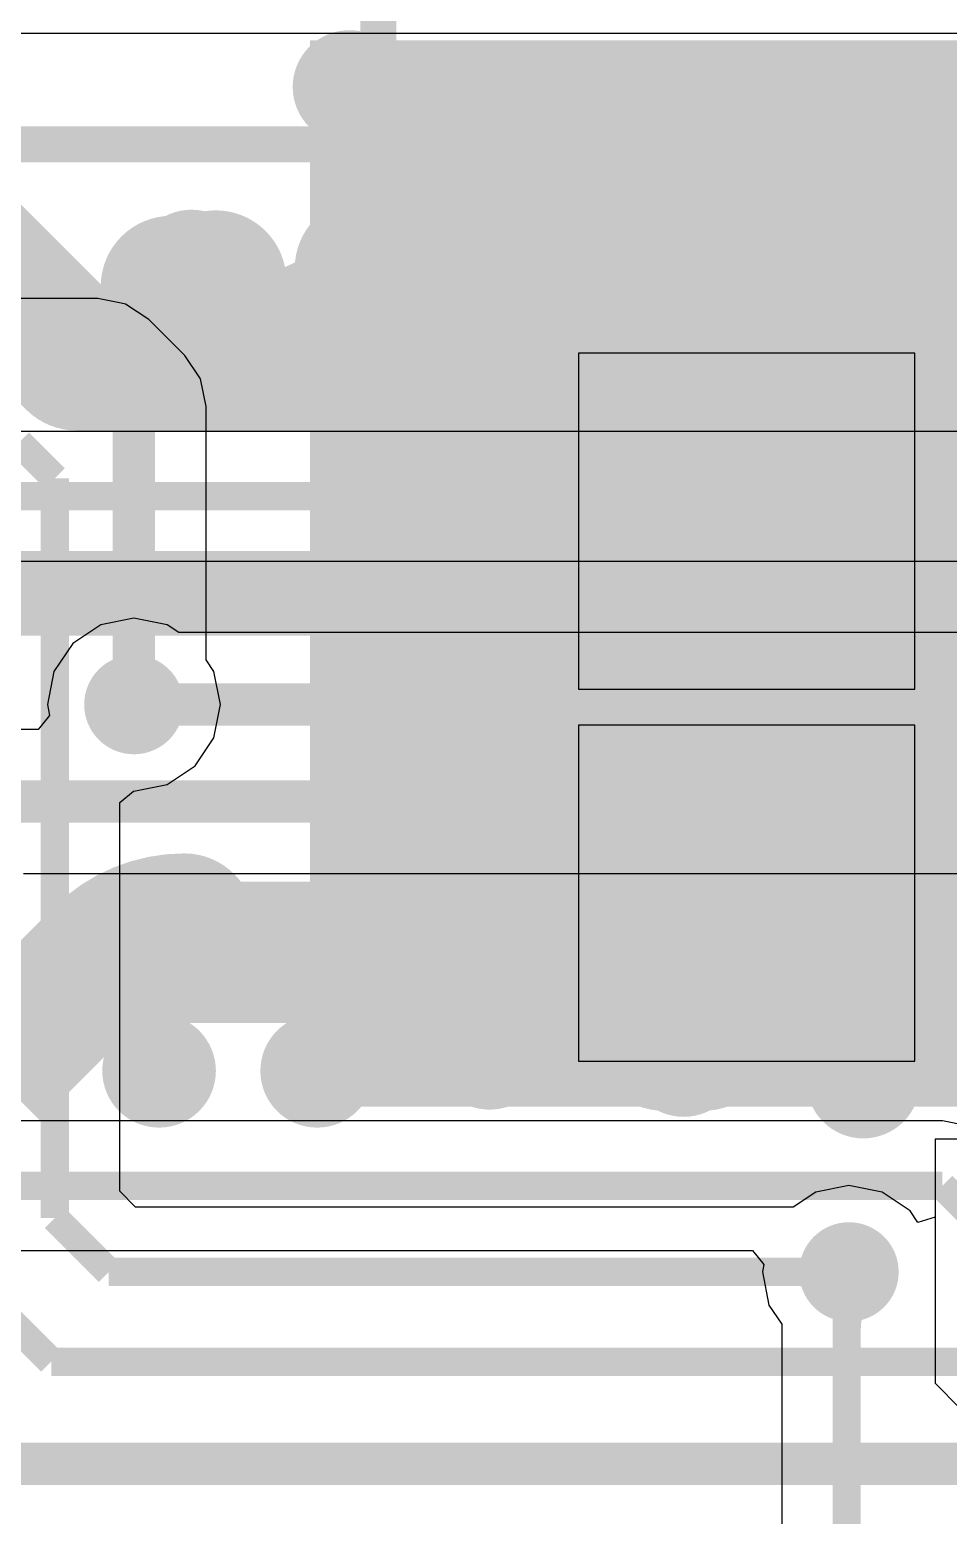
# Model space of a CAD drawing. Extents: x 81 to 196, y 150 to 213.
# Drawn here: x 91.3 to 97.79, y 191.13 to 201.64 of the extents above; entities that cross this region are included whole.
import ezdxf

# ---------------------------------------------------------------- set-up
doc = ezdxf.new("R2010")
doc.units = 0
doc.header["$MEASUREMENT"] = 0
for name, color, linetype in [('BOTTOMLAYER', 5, 'CONTINUOUS'), ('BOTTOMOVERLAY', 54, 'CONTINUOUS'), ('BOTTOMPASTE', 16, 'CONTINUOUS'), ('BOTTOMSOLDER', 6, 'CONTINUOUS'), ('MULTILAYER', 9, 'CONTINUOUS'), ('TOPLAYER', 1, 'CONTINUOUS')]:
    doc.layers.add(name, color=color, linetype=linetype)

msp = doc.modelspace()

# ---------------------------------------------------------------- linework, layer by layer
at = {"layer": 'BOTTOMLAYER'}
for p, q in [((91.779974, 199.737622), (90.060737, 199.737622)), ((91.942699, 199.705255), (91.779974, 199.737622)), ((91.975066, 199.698816), (91.942699, 199.705255)), ((92.140456, 199.588305), (91.975066, 199.698816)), ((92.394453, 199.334305), (92.140456, 199.588305)), ((97.554156, 199.352177), (95.177181, 199.352177)), ((95.177181, 199.352177), (95.177181, 196.9751)), ((97.554156, 196.9751), (97.554156, 199.352177)), ((92.504964, 199.168916), (92.394453, 199.334305)), ((92.54377, 198.973826), (92.504964, 199.168916)), ((92.54377, 197.182633), (92.54377, 198.973826)), ((92.599162, 197.099735), (92.54377, 197.182633)), ((92.645728, 196.865626), (92.599162, 197.099735)), ((95.177181, 196.9751), (97.554156, 196.9751)), ((92.599162, 196.631517), (92.645728, 196.865626)), ((97.554156, 196.7211), (95.177181, 196.7211)), ((95.177181, 196.7211), (95.177181, 194.344176)), ((97.554156, 194.344176), (97.554156, 196.7211)), ((92.466549, 196.433051), (92.599162, 196.631517)), ((92.268083, 196.300438), (92.466549, 196.433051)), ((92.033974, 196.253872), (92.268083, 196.300438)), ((91.933989, 196.173664), (92.032163, 196.254233)), ((92.032163, 196.254233), (92.033974, 196.253872)), ((91.933989, 193.423474), (91.933989, 196.173664)), ((95.177181, 194.344176), (97.554156, 194.344176)), ((101.279574, 193.792226), (97.698174, 193.792226)), ((97.698174, 193.792226), (97.698174, 192.065026)), ((97.961351, 193.792226), (97.698174, 193.792226)), ((97.698174, 193.792226), (97.698174, 193.238818)), ((97.088574, 193.46418), (96.854465, 193.417614)), ((97.322683, 193.417614), (97.088574, 193.46418)), ((92.046222, 193.311241), (91.933989, 193.423474)), ((96.854465, 193.417614), (96.69527, 193.311241)), ((97.521149, 193.285001), (97.322683, 193.417614)), ((96.69527, 193.311241), (92.046222, 193.311241)), ((97.576643, 193.20195), (97.521149, 193.285001)), ((97.698174, 193.238818), (97.576643, 193.20195)), ((97.698174, 192.065026), (97.875974, 191.887226))]:
    msp.add_line(p, q, dxfattribs=at)
for points, const_width in [([(93.557974, 201.084426, 1), (93.557974, 201.384426, 1)], 0.299999), ([(94.446974, 200.830426, 1), (94.446974, 201.130426, 1)], 0.299999), ([(95.970974, 200.881226, 1), (95.970974, 201.181226, 1)], 0.299999), ([(97.088574, 200.779626, 1), (97.088574, 201.079626, 1)], 0.299999), ([(93.811974, 199.941426, 1), (93.811974, 200.241426, 1)], 0.299999), ([(95.208974, 199.941426, 1), (95.208974, 200.241426, 1)], 0.299999), ([(96.986974, 199.865226, 1), (96.986974, 200.165226, 1)], 0.299999), ([(95.259774, 199.052426, 1), (95.259774, 199.352426, 1)], 0.299999), ([(93.938974, 198.950826, 1), (93.938974, 199.250826, 1)], 0.299999), ([(97.367974, 198.976226, 1), (97.367974, 199.276226, 1)], 0.299999), ([(93.684974, 197.477626, 1), (93.684974, 197.777626, 1)], 0.299999), ([(95.208974, 197.503026, 1), (95.208974, 197.803026, 1)], 0.299999), ([(97.240974, 197.503026, 1), (97.240974, 197.803026, 1)], 0.299999), ([(92.033974, 196.740628, 1), (92.033974, 196.990624, 1)], 0.249999), ([(95.335974, 195.013826, 1), (95.335974, 195.313826, 1)], 0.299999), ([(96.936174, 194.963026, 1), (96.936174, 195.263026, 1)], 0.299999), ([(93.811974, 194.886826, 1), (93.811974, 195.186826, 1)], 0.299999), ([(94.548574, 194.251826, 1), (94.548574, 194.551826, 1)], 0.299999), ([(95.920174, 194.201026, 1), (95.920174, 194.501026, 1)], 0.299999), ([(97.190174, 194.048626, 1), (97.190174, 194.348626, 1)], 0.299999), ([(97.088574, 192.727428, 1), (97.088574, 192.977424, 1)], 0.249999), ([(96.982509, 192.908491, 1), (96.982509, 193.008491, 1)], 0.1), ([(96.982509, 192.908491, 1), (96.982509, 193.008491, 1)], 0.1), ([(96.982509, 192.908491, 1), (96.982509, 193.008491, 1)], 0.1), ([(96.982509, 192.908491, 1), (96.982509, 193.008491, 1)], 0.1), ([(96.982509, 192.908491, 1), (96.982509, 193.008491, 1)], 0.1), ([(96.982509, 192.908491, 1), (96.982509, 193.008491, 1)], 0.1), ([(96.982509, 192.908491, 1), (96.982509, 193.008491, 1)], 0.1), ([(96.726444, 192.802426, 1), (96.726444, 192.902426, 1)], 0.1), ([(96.726444, 192.802426, 1), (96.726444, 192.902426, 1)], 0.1), ([(96.726444, 192.802426, 1), (96.726444, 192.902426, 1)], 0.1), ([(96.726444, 192.802426, 1), (96.726444, 192.902426, 1)], 0.1), ([(96.726444, 192.802426, 1), (96.726444, 192.902426, 1)], 0.1), ([(96.726444, 192.802426, 1), (96.726444, 192.902426, 1)], 0.1), ([(96.726444, 192.802426, 1), (96.726444, 192.902426, 1)], 0.1), ([(96.726444, 192.802426, 1), (96.726444, 192.902426, 1)], 0.1), ([(96.726444, 192.802426, 1), (96.726444, 192.902426, 1)], 0.1), ([(96.726444, 192.802426, 1), (96.726444, 192.902426, 1)], 0.1), ([(96.726444, 192.802426, 1), (96.726444, 192.902426, 1)], 0.1), ([(96.726444, 192.802426, 1), (96.726444, 192.902426, 1)], 0.1), ([(96.726444, 192.802426, 1), (96.726444, 192.902426, 1)], 0.1), ([(96.726444, 192.802426, 1), (96.726444, 192.902426, 1)], 0.1), ([(96.982509, 192.696361, 1), (96.982509, 192.796361, 1)], 0.1), ([(96.982509, 192.696361, 1), (96.982509, 192.796361, 1)], 0.1), ([(96.982509, 192.696361, 1), (96.982509, 192.796361, 1)], 0.1), ([(96.982509, 192.696361, 1), (96.982509, 192.796361, 1)], 0.1), ([(96.982509, 192.696361, 1), (96.982509, 192.796361, 1)], 0.1), ([(96.982509, 192.696361, 1), (96.982509, 192.796361, 1)], 0.1), ([(96.982509, 192.696361, 1), (96.982509, 192.796361, 1)], 0.1)]:
    msp.add_lwpolyline(points, format="xyb", close=True, dxfattribs=dict(at, const_width=const_width))
for points, const_width in [([(91.779974, 199.227826), (89.849574, 199.227826)], 0.299999), ([(92.033974, 198.973826), (91.779974, 199.227826)], 0.299999), ([(92.033974, 196.865626), (92.033974, 198.973826)], 0.299999), ([(91.221174, 198.719826), (89.265374, 198.719826)], 0.2), ([(91.475174, 198.465826), (91.221174, 198.719826)], 0.2), ([(91.475174, 193.233426), (91.475174, 198.465826)], 0.2), ([(91.856174, 192.852426), (91.475174, 193.233426)], 0.2), ([(97.088574, 192.852426), (91.856174, 192.852426)], 0.2), ([(91.449774, 192.217426), (90.992574, 192.674626)], 0.2), ([(100.746174, 192.217426), (91.449774, 192.217426)], 0.2), ([(102.041574, 191.495825), (89.783775, 191.495825)], 0.299999)]:
    msp.add_lwpolyline(points, dxfattribs=dict(at, const_width=const_width))
at = {"layer": 'BOTTOMLAYER', "const_width": 0.2}
for points in [[(96.982509, 192.958491, -0.198912), (96.726444, 192.852426)], [(96.982509, 192.958491, -0.198912), (96.726444, 192.852426)], [(96.982509, 192.958491, -0.198912), (96.726444, 192.852426)], [(96.982509, 192.958491, -0.198912), (96.726444, 192.852426)], [(96.982509, 192.958491, -0.198912), (96.726444, 192.852426)], [(96.982509, 192.958491, -0.198912), (96.726444, 192.852426)], [(96.982509, 192.958491, -0.198912), (96.726444, 192.852426)], [(96.726444, 192.852426, -0.198912), (96.982509, 192.746361)], [(96.726444, 192.852426, -0.198912), (96.982509, 192.746361)], [(96.726444, 192.852426, -0.198912), (96.982509, 192.746361)], [(96.726444, 192.852426, -0.198912), (96.982509, 192.746361)], [(96.726444, 192.852426, -0.198912), (96.982509, 192.746361)], [(96.726444, 192.852426, -0.198912), (96.982509, 192.746361)], [(96.726444, 192.852426, -0.198912), (96.982509, 192.746361)]]:
    msp.add_lwpolyline(points, format="xyb", dxfattribs=at)
at = {"layer": 'BOTTOMLAYER'}
for points in [[(100.187374, 194.554226), (100.187374, 201.564626), (93.278574, 194.554226), (93.278574, 201.564626)], [(95.431155, 194.598099), (99.931157, 194.598099), (95.431155, 199.098101), (99.931157, 199.098101)], [(98.079174, 194.020826), (98.079174, 195.367026), (93.278574, 194.020826), (93.278574, 195.367026)]]:
    msp.add_solid(points, dxfattribs=at)
at = {"layer": 'BOTTOMOVERLAY', "const_width": 0.254}
for points in [[(93.761174, 200.828026), (93.761174, 205.908026)], [(93.761174, 200.828026), (88.681174, 200.828026)]]:
    msp.add_lwpolyline(points, dxfattribs=at)
at = {"layer": 'BOTTOMPASTE'}
msp.add_solid([(95.431155, 194.598099), (99.931157, 194.598099), (95.431155, 199.098101), (99.931157, 199.098101)], dxfattribs=at)
at = {"layer": 'BOTTOMSOLDER'}
for points, const_width in [([(93.557974, 201.033626, 1), (93.557974, 201.435226, 1)], 0.401599), ([(94.446974, 200.779626, 1), (94.446974, 201.181226, 1)], 0.401599), ([(95.970974, 200.830426, 1), (95.970974, 201.232026, 1)], 0.401599), ([(97.088574, 200.728826, 1), (97.088574, 201.130426, 1)], 0.401599), ([(93.811974, 199.890626, 1), (93.811974, 200.292226, 1)], 0.401599), ([(95.208974, 199.890626, 1), (95.208974, 200.292226, 1)], 0.401599), ([(96.986974, 199.814426, 1), (96.986974, 200.216026, 1)], 0.401599), ([(92.440374, 199.763626, 1), (92.440374, 200.165226, 1)], 0.401599), ([(95.259774, 199.001626, 1), (95.259774, 199.403226, 1)], 0.401599), ([(93.938974, 198.900026, 1), (93.938974, 199.301626, 1)], 0.401599), ([(97.367974, 198.925426, 1), (97.367974, 199.327026, 1)], 0.401599), ([(93.684974, 197.426826, 1), (93.684974, 197.828426, 1)], 0.401599), ([(95.208974, 197.452226, 1), (95.208974, 197.853826, 1)], 0.401599), ([(97.240974, 197.452226, 1), (97.240974, 197.853826, 1)], 0.401599), ([(92.033974, 196.689828, 1), (92.033974, 197.041424, 1)], 0.351599), ([(95.335974, 194.963026, 1), (95.335974, 195.364626, 1)], 0.401599), ([(92.389574, 194.912226, 1), (92.389574, 195.313826, 1)], 0.401599), ([(96.936174, 194.912226, 1), (96.936174, 195.313826, 1)], 0.401599), ([(93.811974, 194.836026, 1), (93.811974, 195.237626, 1)], 0.401599), ([(94.548574, 194.201026, 1), (94.548574, 194.602626, 1)], 0.401599), ([(95.920174, 194.150226, 1), (95.920174, 194.551826, 1)], 0.401599), ([(92.211774, 194.074026, 1), (92.211774, 194.475626, 1)], 0.401599), ([(93.329374, 194.074026, 1), (93.329374, 194.475626, 1)], 0.401599), ([(97.190174, 193.997826, 1), (97.190174, 194.399426, 1)], 0.401599), ([(97.088574, 192.676628, 1), (97.088574, 193.028224, 1)], 0.351599)]:
    msp.add_lwpolyline(points, format="xyb", close=True, dxfattribs=dict(at, const_width=const_width))
msp.add_solid([(95.329555, 194.496499), (100.032757, 194.496499), (95.329555, 199.199701), (100.032757, 199.199701)], dxfattribs=at)
at = {"layer": 'MULTILAYER'}
for points, const_width in [([(93.811974, 199.941426, 1), (93.811974, 200.241426, 1)], 0.299999), ([(95.208974, 199.941426, 1), (95.208974, 200.241426, 1)], 0.299999), ([(96.986974, 199.865226, 1), (96.986974, 200.165226, 1)], 0.299999), ([(95.259774, 199.052426, 1), (95.259774, 199.352426, 1)], 0.299999), ([(93.938974, 198.950826, 1), (93.938974, 199.250826, 1)], 0.299999), ([(97.367974, 198.976226, 1), (97.367974, 199.276226, 1)], 0.299999), ([(93.684974, 197.477626, 1), (93.684974, 197.777626, 1)], 0.299999), ([(95.208974, 197.503026, 1), (95.208974, 197.803026, 1)], 0.299999), ([(97.240974, 197.503026, 1), (97.240974, 197.803026, 1)], 0.299999), ([(92.033974, 196.740628, 1), (92.033974, 196.990624, 1)], 0.249999), ([(95.335974, 195.013826, 1), (95.335974, 195.313826, 1)], 0.299999), ([(96.936174, 194.963026, 1), (96.936174, 195.263026, 1)], 0.299999), ([(93.811974, 194.886826, 1), (93.811974, 195.186826, 1)], 0.299999), ([(94.548574, 194.251826, 1), (94.548574, 194.551826, 1)], 0.299999), ([(95.920174, 194.201026, 1), (95.920174, 194.501026, 1)], 0.299999), ([(97.190174, 194.048626, 1), (97.190174, 194.348626, 1)], 0.299999), ([(97.088574, 192.727428, 1), (97.088574, 192.977424, 1)], 0.249999)]:
    msp.add_lwpolyline(points, format="xyb", close=True, dxfattribs=dict(at, const_width=const_width))
at = {"layer": 'TOPLAYER'}
for p, q in [((89.582422, 201.613811), (104.11207, 201.613811)), ((100.812786, 198.797641), (89.370588, 198.797641)), ((89.099822, 197.880011), (100.62274, 197.880011)), ((92.033974, 197.47738), (91.799865, 197.430814)), ((92.268083, 197.430814), (92.033974, 197.47738)), ((91.799865, 197.430814), (91.601399, 197.298201)), ((92.350981, 197.375422), (92.268083, 197.430814)), ((100.415974, 197.375422), (92.350981, 197.375422)), ((91.601399, 197.298201), (91.468786, 197.099735)), ((91.468786, 197.099735), (91.42222, 196.865626)), ((91.42222, 196.865626), (91.437701, 196.787795)), ((91.437701, 196.787795), (91.357133, 196.689622)), ((91.357133, 196.689622), (91.043374, 196.689622)), ((91.254537, 195.67003), (100.103209, 195.67003)), ((97.748974, 193.920841), (90.102055, 193.920841)), ((97.924554, 193.885916), (97.748974, 193.920841)), ((89.912007, 193.003211), (96.406716, 193.003211)), ((96.406716, 193.003211), (96.487285, 192.905037)), ((96.487285, 192.905037), (96.47682, 192.852426)), ((96.47682, 192.852426), (96.523386, 192.618317)), ((96.523386, 192.618317), (96.613665, 192.483207)), ((96.613665, 192.483207), (96.613665, 180.491836))]:
    msp.add_line(p, q, dxfattribs=at)
for points, const_width in [([(91.627574, 199.304026), (90.840174, 200.091426)], 1.000001), ([(101.050974, 199.304026), (91.627574, 199.304026)], 1.000001), ([(100.812788, 198.338826), (88.909774, 198.338826)], 0.2), ([(95.208974, 197.653026), (89.443174, 197.653026)], 0.599999), ([(99.704774, 197.653026), (95.208974, 197.653026)], 0.599999), ([(100.415974, 196.865626), (92.033974, 196.865626)], 0.299999), ([(100.314374, 196.179826), (91.043374, 196.179826)], 0.299999), ([(91.017974, 194.274826), (91.856174, 195.113026)], 1.000001), ([(92.389574, 195.113026), (91.856174, 195.113026)], 1.000001), ([(99.450774, 195.113026), (92.389574, 195.113026)], 1.000001), ([(91.017974, 194.274826), (90.230574, 194.274826)], 1.000001), ([(97.748974, 193.462026), (89.912007, 193.462026)], 0.2), ([(98.197373, 193.013627), (97.748974, 193.462026)], 0.2), ([(97.072481, 192.836333), (97.088574, 192.852426)], 0.2), ([(97.072481, 180.491836), (97.072481, 192.836333)], 0.2)]:
    msp.add_lwpolyline(points, dxfattribs=dict(at, const_width=const_width))
for points, const_width in [([(93.953396, 199.950004, -0.198912), (92.393867, 199.304026)], 1.000001), ([(93.953396, 199.950004, -0.198912), (92.393867, 199.304026)], 1.000001), ([(95.230081, 199.304026, -0.198912), (93.670552, 199.950004)], 1.000001), ([(95.230081, 199.304026, -0.198912), (93.670552, 199.950004)], 1.000001), ([(95.350396, 199.950004, -0.198912), (93.790867, 199.304026)], 1.000001), ([(95.350396, 199.950004, -0.198912), (93.790867, 199.304026)], 1.000001), ([(96.627081, 199.304026, -0.198912), (95.067552, 199.950004)], 1.000001), ([(96.627081, 199.304026, -0.198912), (95.067552, 199.950004)], 1.000001), ([(98.677796, 199.899204, -0.198912), (97.240908, 199.304026)], 1.000001), ([(98.677796, 199.899204, -0.198912), (97.240908, 199.304026)], 1.000001), ([(92.611915, 199.861597, -0.263558), (91.627615, 199.304026)], 1.000001), ([(92.611915, 199.861597, -0.263558), (91.627615, 199.304026)], 1.000001), ([(93.551875, 199.304026, -0.198912), (92.298952, 199.823004)], 1.000001), ([(93.551875, 199.304026, -0.198912), (92.298952, 199.823004)], 1.000001), ([(97.128396, 199.873804, -0.198912), (95.752831, 199.304026)], 1.000001), ([(97.128396, 199.873804, -0.198912), (95.752831, 199.304026)], 1.000001), ([(98.221117, 199.304026, -0.198912), (96.845552, 199.873804)], 1.000001), ([(98.221117, 199.304026, -0.198912), (96.845552, 199.873804)], 1.000001), ([(91.820426, 195.077278, -0.198912), (92.389574, 195.313026)], 1.000001), ([(91.820426, 195.077278, -0.198912), (92.389574, 195.313026)], 1.000001), ([(91.820426, 195.077278, -0.198912), (92.389574, 195.313026)], 1.000001), ([(91.820426, 195.077278, -0.198912), (92.389574, 195.313026)], 1.000001), ([(91.820426, 195.077278, -0.198912), (92.389574, 195.313026)], 1.000001), ([(91.820426, 195.077278, -0.198912), (92.389574, 195.313026)], 1.000001), ([(91.820426, 195.077278, -0.198912), (92.389574, 195.313026)], 1.000001), ([(93.314431, 195.113026, -0.198912), (94.689996, 194.543248)], 1.000001), ([(93.314431, 195.113026, -0.198912), (94.689996, 194.543248)], 1.000001), ([(93.314431, 195.113026, -0.198912), (94.689996, 194.543248)], 1.000001), ([(93.314431, 195.113026, -0.198912), (94.689996, 194.543248)], 1.000001), ([(93.314431, 195.113026, -0.198912), (94.689996, 194.543248)], 1.000001), ([(93.314431, 195.113026, -0.198912), (94.689996, 194.543248)], 1.000001), ([(93.314431, 195.113026, -0.198912), (94.689996, 194.543248)], 1.000001), ([(94.407152, 194.543248, -0.198912), (95.782717, 195.113026)], 1.000001), ([(94.407152, 194.543248, -0.198912), (95.782717, 195.113026)], 1.000001), ([(94.407152, 194.543248, -0.198912), (95.782717, 195.113026)], 1.000001), ([(94.407152, 194.543248, -0.198912), (95.782717, 195.113026)], 1.000001), ([(94.407152, 194.543248, -0.198912), (95.782717, 195.113026)], 1.000001), ([(94.407152, 194.543248, -0.198912), (95.782717, 195.113026)], 1.000001), ([(94.407152, 194.543248, -0.198912), (95.782717, 195.113026)], 1.000001), ([(94.563387, 195.113026, -0.198912), (96.061596, 194.492448)], 1.000001), ([(94.563387, 195.113026, -0.198912), (96.061596, 194.492448)], 1.000001), ([(94.563387, 195.113026, -0.198912), (96.061596, 194.492448)], 1.000001), ([(94.563387, 195.113026, -0.198912), (96.061596, 194.492448)], 1.000001), ([(94.563387, 195.113026, -0.198912), (96.061596, 194.492448)], 1.000001), ([(94.563387, 195.113026, -0.198912), (96.061596, 194.492448)], 1.000001), ([(94.563387, 195.113026, -0.198912), (96.061596, 194.492448)], 1.000001), ([(95.778752, 194.492448, -0.198912), (97.276961, 195.113026)], 1.000001), ([(95.778752, 194.492448, -0.198912), (97.276961, 195.113026)], 1.000001), ([(95.778752, 194.492448, -0.198912), (97.276961, 195.113026)], 1.000001), ([(95.778752, 194.492448, -0.198912), (97.276961, 195.113026)], 1.000001), ([(95.778752, 194.492448, -0.198912), (97.276961, 195.113026)], 1.000001), ([(95.778752, 194.492448, -0.198912), (97.276961, 195.113026)], 1.000001), ([(95.778752, 194.492448, -0.198912), (97.276961, 195.113026)], 1.000001), ([(96.982509, 192.746361, -0.198912), (97.072481, 192.529147)], 0.2), ([(96.982509, 192.746361, -0.198912), (97.072481, 192.529147)], 0.2), ([(96.982509, 192.746361, -0.198912), (97.072481, 192.529147)], 0.2), ([(96.982509, 192.746361, -0.198912), (97.072481, 192.529147)], 0.2), ([(96.982509, 192.746361, -0.198912), (97.072481, 192.529147)], 0.2), ([(96.982509, 192.746361, -0.198912), (97.072481, 192.529147)], 0.2), ([(96.982509, 192.746361, -0.198912), (97.072481, 192.529147)], 0.2), ([(97.072481, 192.451441, -0.198912), (97.194639, 192.746361)], 0.2), ([(97.072481, 192.451441, -0.198912), (97.194639, 192.746361)], 0.2), ([(97.072481, 192.451441, -0.198912), (97.194639, 192.746361)], 0.2), ([(97.072481, 192.451441, -0.198912), (97.194639, 192.746361)], 0.2), ([(97.072481, 192.451441, -0.198912), (97.194639, 192.746361)], 0.2), ([(97.072481, 192.451441, -0.198912), (97.194639, 192.746361)], 0.2), ([(97.072481, 192.451441, -0.198912), (97.194639, 192.746361)], 0.2)]:
    msp.add_lwpolyline(points, format="xyb", dxfattribs=dict(at, const_width=const_width))
for points, const_width in [([(93.670552, 199.700004, 1), (93.670552, 200.200003, 1)], 0.499999), ([(93.670552, 199.700004, 1), (93.670552, 200.200003, 1)], 0.499999), ([(93.953396, 199.700004, 1), (93.953396, 200.200003, 1)], 0.499999), ([(93.953396, 199.700004, 1), (93.953396, 200.200003, 1)], 0.499999), ([(93.811974, 199.941426, 1), (93.811974, 200.241426, 1)], 0.299999), ([(95.067552, 199.700004, 1), (95.067552, 200.200003, 1)], 0.499999), ([(95.067552, 199.700004, 1), (95.067552, 200.200003, 1)], 0.499999), ([(95.350396, 199.700004, 1), (95.350396, 200.200003, 1)], 0.499999), ([(95.350396, 199.700004, 1), (95.350396, 200.200003, 1)], 0.499999), ([(95.208974, 199.941426, 1), (95.208974, 200.241426, 1)], 0.299999), ([(92.298952, 199.573004, 1), (92.298952, 200.073003, 1)], 0.499999), ([(92.298952, 199.573004, 1), (92.298952, 200.073003, 1)], 0.499999), ([(92.611915, 199.611597, 1), (92.611915, 200.111596, 1)], 0.499999), ([(92.611915, 199.611597, 1), (92.611915, 200.111596, 1)], 0.499999), ([(96.845552, 199.623804, 1), (96.845552, 200.123803, 1)], 0.499999), ([(96.845552, 199.623804, 1), (96.845552, 200.123803, 1)], 0.499999), ([(97.128396, 199.623804, 1), (97.128396, 200.123803, 1)], 0.499999), ([(97.128396, 199.623804, 1), (97.128396, 200.123803, 1)], 0.499999), ([(96.986974, 199.865226, 1), (96.986974, 200.165226, 1)], 0.299999), ([(92.440374, 199.814426, 1), (92.440374, 200.114426, 1)], 0.299999), ([(91.627615, 199.054027, 1), (91.627615, 199.554026, 1)], 0.499999), ([(91.627615, 199.054027, 1), (91.627615, 199.554026, 1)], 0.499999), ([(92.393867, 199.054027, 1), (92.393867, 199.554026, 1)], 0.499999), ([(92.393867, 199.054027, 1), (92.393867, 199.554026, 1)], 0.499999), ([(93.551875, 199.054027, 1), (93.551875, 199.554026, 1)], 0.499999), ([(93.551875, 199.054027, 1), (93.551875, 199.554026, 1)], 0.499999), ([(93.790867, 199.054027, 1), (93.790867, 199.554026, 1)], 0.499999), ([(93.790867, 199.054027, 1), (93.790867, 199.554026, 1)], 0.499999), ([(95.230081, 199.054027, 1), (95.230081, 199.554026, 1)], 0.499999), ([(95.230081, 199.054027, 1), (95.230081, 199.554026, 1)], 0.499999), ([(95.752831, 199.054027, 1), (95.752831, 199.554026, 1)], 0.499999), ([(95.752831, 199.054027, 1), (95.752831, 199.554026, 1)], 0.499999), ([(96.627081, 199.054027, 1), (96.627081, 199.554026, 1)], 0.499999), ([(96.627081, 199.054027, 1), (96.627081, 199.554026, 1)], 0.499999), ([(97.240908, 199.054027, 1), (97.240908, 199.554026, 1)], 0.499999), ([(97.240908, 199.054027, 1), (97.240908, 199.554026, 1)], 0.499999), ([(98.221117, 199.054027, 1), (98.221117, 199.554026, 1)], 0.499999), ([(98.221117, 199.054027, 1), (98.221117, 199.554026, 1)], 0.499999), ([(95.259774, 199.052426, 1), (95.259774, 199.352426, 1)], 0.299999), ([(93.938974, 198.950826, 1), (93.938974, 199.250826, 1)], 0.299999), ([(97.367974, 198.976226, 1), (97.367974, 199.276226, 1)], 0.299999), ([(93.684974, 197.477626, 1), (93.684974, 197.777626, 1)], 0.299999), ([(95.208974, 197.503026, 1), (95.208974, 197.803026, 1)], 0.299999), ([(97.240974, 197.503026, 1), (97.240974, 197.803026, 1)], 0.299999), ([(92.033974, 196.740628, 1), (92.033974, 196.990624, 1)], 0.249999), ([(92.389574, 195.063026, 1), (92.389574, 195.563025, 1)], 0.499999), ([(92.389574, 195.063026, 1), (92.389574, 195.563025, 1)], 0.499999), ([(92.389574, 195.063026, 1), (92.389574, 195.563025, 1)], 0.499999), ([(92.389574, 195.063026, 1), (92.389574, 195.563025, 1)], 0.499999), ([(92.389574, 195.063026, 1), (92.389574, 195.563025, 1)], 0.499999), ([(92.389574, 195.063026, 1), (92.389574, 195.563025, 1)], 0.499999), ([(92.389574, 195.063026, 1), (92.389574, 195.563025, 1)], 0.499999), ([(91.820426, 194.827279, 1), (91.820426, 195.327278, 1)], 0.499999), ([(91.820426, 194.827279, 1), (91.820426, 195.327278, 1)], 0.499999), ([(91.820426, 194.827279, 1), (91.820426, 195.327278, 1)], 0.499999), ([(91.820426, 194.827279, 1), (91.820426, 195.327278, 1)], 0.499999), ([(91.820426, 194.827279, 1), (91.820426, 195.327278, 1)], 0.499999), ([(91.820426, 194.827279, 1), (91.820426, 195.327278, 1)], 0.499999), ([(91.820426, 194.827279, 1), (91.820426, 195.327278, 1)], 0.499999), ([(93.314431, 194.863026, 1), (93.314431, 195.363025, 1)], 0.499999), ([(93.314431, 194.863026, 1), (93.314431, 195.363025, 1)], 0.499999), ([(93.314431, 194.863026, 1), (93.314431, 195.363025, 1)], 0.499999), ([(93.314431, 194.863026, 1), (93.314431, 195.363025, 1)], 0.499999), ([(93.314431, 194.863026, 1), (93.314431, 195.363025, 1)], 0.499999), ([(93.314431, 194.863026, 1), (93.314431, 195.363025, 1)], 0.499999), ([(93.314431, 194.863026, 1), (93.314431, 195.363025, 1)], 0.499999), ([(94.563387, 194.863026, 1), (94.563387, 195.363025, 1)], 0.499999), ([(94.563387, 194.863026, 1), (94.563387, 195.363025, 1)], 0.499999), ([(94.563387, 194.863026, 1), (94.563387, 195.363025, 1)], 0.499999), ([(94.563387, 194.863026, 1), (94.563387, 195.363025, 1)], 0.499999), ([(94.563387, 194.863026, 1), (94.563387, 195.363025, 1)], 0.499999), ([(94.563387, 194.863026, 1), (94.563387, 195.363025, 1)], 0.499999), ([(94.563387, 194.863026, 1), (94.563387, 195.363025, 1)], 0.499999), ([(95.782717, 194.863026, 1), (95.782717, 195.363025, 1)], 0.499999), ([(95.782717, 194.863026, 1), (95.782717, 195.363025, 1)], 0.499999), ([(95.782717, 194.863026, 1), (95.782717, 195.363025, 1)], 0.499999), ([(95.782717, 194.863026, 1), (95.782717, 195.363025, 1)], 0.499999), ([(95.782717, 194.863026, 1), (95.782717, 195.363025, 1)], 0.499999), ([(95.782717, 194.863026, 1), (95.782717, 195.363025, 1)], 0.499999), ([(95.782717, 194.863026, 1), (95.782717, 195.363025, 1)], 0.499999), ([(97.276961, 194.863026, 1), (97.276961, 195.363025, 1)], 0.499999), ([(97.276961, 194.863026, 1), (97.276961, 195.363025, 1)], 0.499999), ([(97.276961, 194.863026, 1), (97.276961, 195.363025, 1)], 0.499999), ([(97.276961, 194.863026, 1), (97.276961, 195.363025, 1)], 0.499999), ([(97.276961, 194.863026, 1), (97.276961, 195.363025, 1)], 0.499999), ([(97.276961, 194.863026, 1), (97.276961, 195.363025, 1)], 0.499999), ([(97.276961, 194.863026, 1), (97.276961, 195.363025, 1)], 0.499999), ([(95.335974, 195.013826, 1), (95.335974, 195.313826, 1)], 0.299999), ([(92.389574, 194.963026, 1), (92.389574, 195.263026, 1)], 0.299999), ([(96.936174, 194.963026, 1), (96.936174, 195.263026, 1)], 0.299999), ([(93.811974, 194.886826, 1), (93.811974, 195.186826, 1)], 0.299999), ([(94.407152, 194.293249, 1), (94.407152, 194.793248, 1)], 0.499999), ([(94.407152, 194.293249, 1), (94.407152, 194.793248, 1)], 0.499999), ([(94.407152, 194.293249, 1), (94.407152, 194.793248, 1)], 0.499999), ([(94.407152, 194.293249, 1), (94.407152, 194.793248, 1)], 0.499999), ([(94.407152, 194.293249, 1), (94.407152, 194.793248, 1)], 0.499999), ([(94.407152, 194.293249, 1), (94.407152, 194.793248, 1)], 0.499999), ([(94.407152, 194.293249, 1), (94.407152, 194.793248, 1)], 0.499999), ([(94.689996, 194.293249, 1), (94.689996, 194.793248, 1)], 0.499999), ([(94.689996, 194.293249, 1), (94.689996, 194.793248, 1)], 0.499999), ([(94.689996, 194.293249, 1), (94.689996, 194.793248, 1)], 0.499999), ([(94.689996, 194.293249, 1), (94.689996, 194.793248, 1)], 0.499999), ([(94.689996, 194.293249, 1), (94.689996, 194.793248, 1)], 0.499999), ([(94.689996, 194.293249, 1), (94.689996, 194.793248, 1)], 0.499999), ([(94.689996, 194.293249, 1), (94.689996, 194.793248, 1)], 0.499999), ([(95.778752, 194.242449, 1), (95.778752, 194.742448, 1)], 0.499999), ([(95.778752, 194.242449, 1), (95.778752, 194.742448, 1)], 0.499999), ([(95.778752, 194.242449, 1), (95.778752, 194.742448, 1)], 0.499999), ([(95.778752, 194.242449, 1), (95.778752, 194.742448, 1)], 0.499999), ([(95.778752, 194.242449, 1), (95.778752, 194.742448, 1)], 0.499999), ([(95.778752, 194.242449, 1), (95.778752, 194.742448, 1)], 0.499999), ([(95.778752, 194.242449, 1), (95.778752, 194.742448, 1)], 0.499999), ([(96.061596, 194.242449, 1), (96.061596, 194.742448, 1)], 0.499999), ([(96.061596, 194.242449, 1), (96.061596, 194.742448, 1)], 0.499999), ([(96.061596, 194.242449, 1), (96.061596, 194.742448, 1)], 0.499999), ([(96.061596, 194.242449, 1), (96.061596, 194.742448, 1)], 0.499999), ([(96.061596, 194.242449, 1), (96.061596, 194.742448, 1)], 0.499999), ([(96.061596, 194.242449, 1), (96.061596, 194.742448, 1)], 0.499999), ([(96.061596, 194.242449, 1), (96.061596, 194.742448, 1)], 0.499999), ([(94.548574, 194.251826, 1), (94.548574, 194.551826, 1)], 0.299999), ([(95.920174, 194.201026, 1), (95.920174, 194.501026, 1)], 0.299999), ([(92.211774, 194.124826, 1), (92.211774, 194.424826, 1)], 0.299999), ([(93.329374, 194.124826, 1), (93.329374, 194.424826, 1)], 0.299999), ([(97.190174, 194.048626, 1), (97.190174, 194.348626, 1)], 0.299999), ([(97.088574, 192.727428, 1), (97.088574, 192.977424, 1)], 0.249999), ([(96.982509, 192.696361, 1), (96.982509, 192.796361, 1)], 0.1), ([(96.982509, 192.696361, 1), (96.982509, 192.796361, 1)], 0.1), ([(96.982509, 192.696361, 1), (96.982509, 192.796361, 1)], 0.1), ([(96.982509, 192.696361, 1), (96.982509, 192.796361, 1)], 0.1), ([(96.982509, 192.696361, 1), (96.982509, 192.796361, 1)], 0.1), ([(96.982509, 192.696361, 1), (96.982509, 192.796361, 1)], 0.1), ([(96.982509, 192.696361, 1), (96.982509, 192.796361, 1)], 0.1), ([(97.194639, 192.696361, 1), (97.194639, 192.796361, 1)], 0.1), ([(97.194639, 192.696361, 1), (97.194639, 192.796361, 1)], 0.1), ([(97.194639, 192.696361, 1), (97.194639, 192.796361, 1)], 0.1), ([(97.194639, 192.696361, 1), (97.194639, 192.796361, 1)], 0.1), ([(97.194639, 192.696361, 1), (97.194639, 192.796361, 1)], 0.1), ([(97.194639, 192.696361, 1), (97.194639, 192.796361, 1)], 0.1), ([(97.194639, 192.696361, 1), (97.194639, 192.796361, 1)], 0.1), ([(97.072481, 192.479148, 1), (97.072481, 192.579147, 1)], 0.1), ([(97.072481, 192.479148, 1), (97.072481, 192.579147, 1)], 0.1), ([(97.072481, 192.479148, 1), (97.072481, 192.579147, 1)], 0.1), ([(97.072481, 192.479148, 1), (97.072481, 192.579147, 1)], 0.1), ([(97.072481, 192.479148, 1), (97.072481, 192.579147, 1)], 0.1), ([(97.072481, 192.479148, 1), (97.072481, 192.579147, 1)], 0.1), ([(97.072481, 192.479148, 1), (97.072481, 192.579147, 1)], 0.1), ([(97.072481, 192.401441, 1), (97.072481, 192.501441, 1)], 0.1), ([(97.072481, 192.401441, 1), (97.072481, 192.501441, 1)], 0.1), ([(97.072481, 192.401441, 1), (97.072481, 192.501441, 1)], 0.1), ([(97.072481, 192.401441, 1), (97.072481, 192.501441, 1)], 0.1), ([(97.072481, 192.401441, 1), (97.072481, 192.501441, 1)], 0.1), ([(97.072481, 192.401441, 1), (97.072481, 192.501441, 1)], 0.1), ([(97.072481, 192.401441, 1), (97.072481, 192.501441, 1)], 0.1)]:
    msp.add_lwpolyline(points, format="xyb", close=True, dxfattribs=dict(at, const_width=const_width))

doc.saveas('drawing.dxf')
